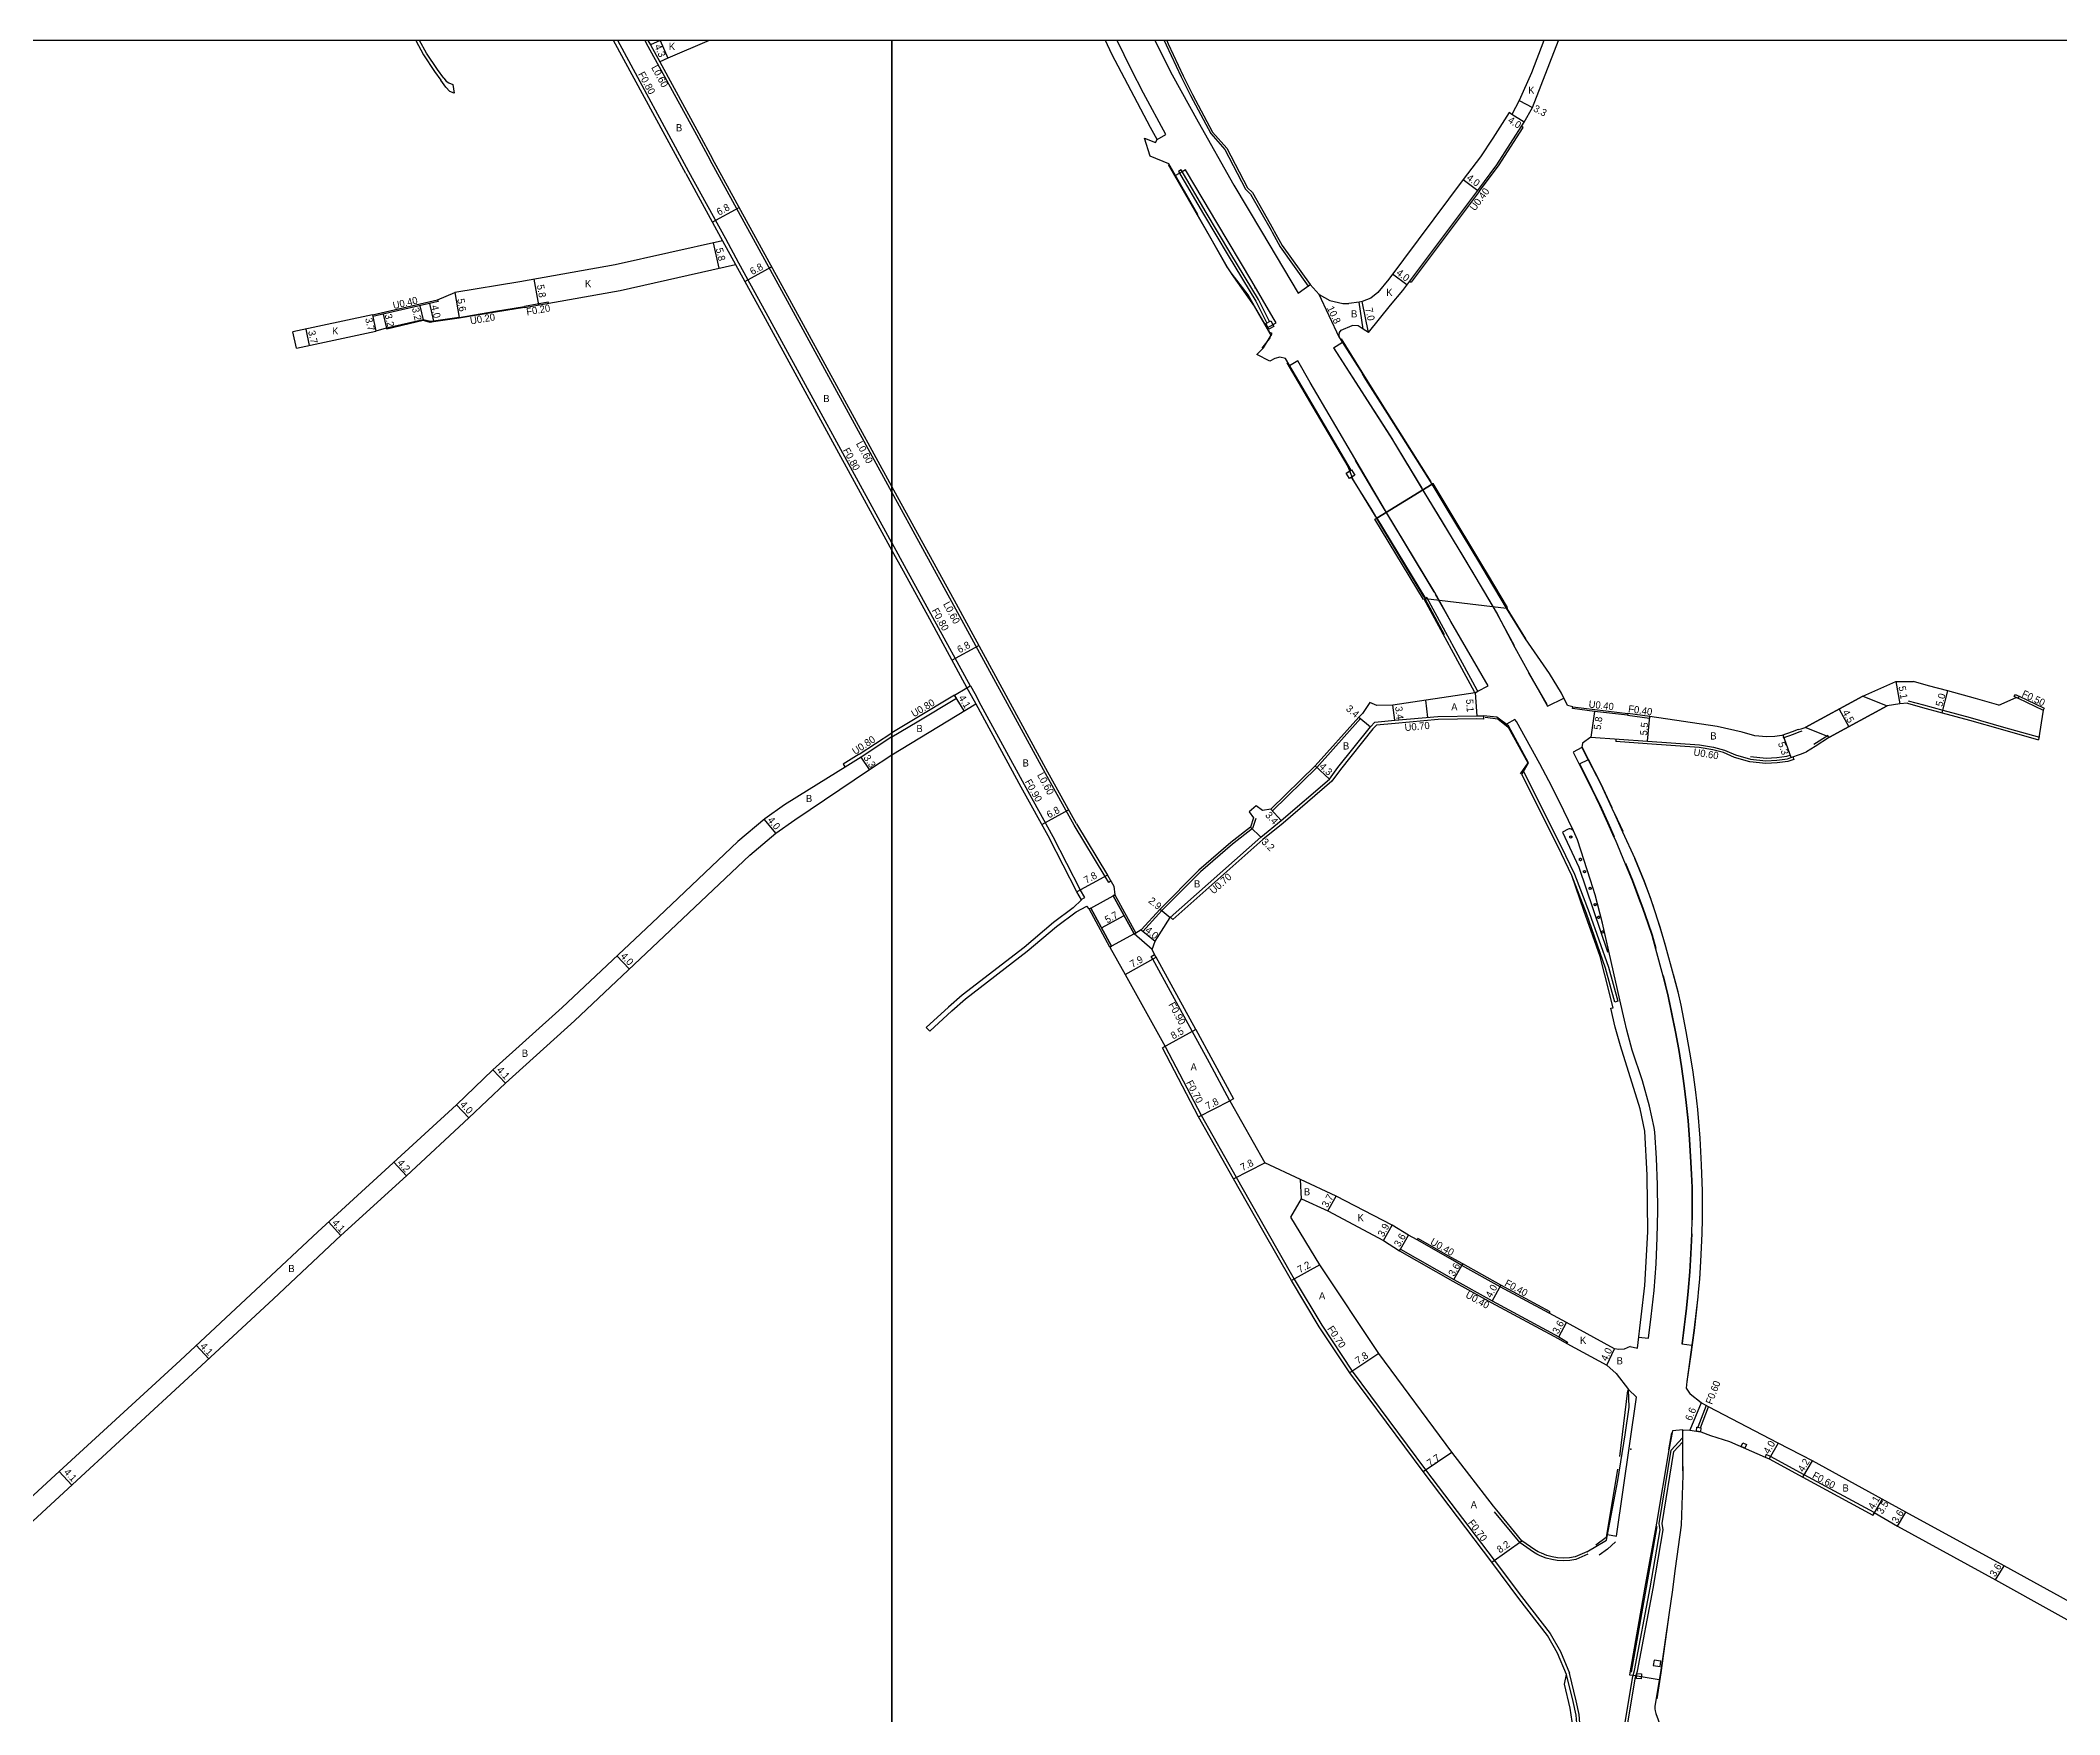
# Model space of a CAD drawing. Header units: metres. Extents: x 0 to 4000, y -96000 to -93000.
# Drawn here: x 1410.8 to 1859.6, y -93372.2 to -93000 of the extents above; entities that cross this region are included whole.
import ezdxf

# ---------------------------------------------------------------- set-up
doc = ezdxf.new("R2010")
doc.units = ezdxf.units.M
doc.header["$LTSCALE"] = 2.5
for name, color, linetype in [('側溝・桝', 7, 'Continuous'), ('図郭', 7, 'Continuous'), ('幅員', 7, 'Continuous'), ('植栽', 7, 'Continuous'), ('歩道・分離帯・安全施設', 7, 'Continuous'), ('舗装', 7, 'Continuous'), ('道路', 7, 'Continuous')]:
    doc.layers.add(name, color=color, linetype=linetype)
doc.styles.get("Standard").update_dxf_attribs({"font": ''})
doc.styles.get('Standard').set_extended_font_data('@MS PGothic')

# ---------------------------------------------------------------- blocks, each defined once
blk = doc.blocks.new('223900')
blk.add_lwpolyline([(-0.22, -0.37), (-0.44, -0.3), (-0.47, -0.27), (-0.48, -0.24), (-0.44, 0.01), (-0.48, 0.23), (-0.47, 0.27), (-0.45, 0.29), (-0.21, 0.38), (-0.04, 0.53), (0, 0.54), (0.03, 0.53), (0.22, 0.37), (0.44, 0.3), (0.47, 0.27), (0.48, 0.24), (0.44, -0.01), (0.48, -0.23), (0.47, -0.27), (0.45, -0.29), (0.21, -0.38), (0.04, -0.53), (0, -0.54), (-0.03, -0.53)], close=True)

msp = doc.modelspace()

# ---------------------------------------------------------------- linework, layer by layer
at = {"layer": '側溝・桝'}
for points in [[(1600, -93111.71), (1572.09, -93060.59), (1566.02, -93049.5), (1563.09, -93044.15), (1554.92, -93029.24), (1539.09, -93000)], [(1545.12, -93000), (1545.82, -93001.29), (1547.89, -93005.08), (1556.59, -93021.02), (1559.65, -93026.64)], [(1660.53, -93000), (1660.96, -93001.02), (1664.32, -93008.14), (1666.38, -93012.28), (1670.88, -93020.68), (1674.06, -93024.29), (1678.61, -93033.1), (1679.75, -93034.18), (1684.3, -93042.21), (1684.53, -93042.65), (1686.32, -93045.9), (1692.55, -93054.61), (1692.98, -93054.3)], [(1546.35, -93001), (1548.42, -93004.79)], [(1730.56, -93033.59), (1734.84, -93027.92), (1740.3, -93019.36), (1739.96, -93019.15)], [(1600, -93100.44), (1576.83, -93058), (1559.65, -93026.64)], [(1683.97, -93062.5), (1681.53, -93057.63), (1675.39, -93047.47), (1669.87, -93038.29), (1664.32, -93028.76), (1663.71, -93029.12), (1669.27, -93038.64), (1674.79, -93047.83), (1680.91, -93057.97), (1683.35, -93062.84)], [(1730.56, -93033.58), (1730.56, -93033.59), (1715.46, -93053.75)], [(1562.38, -93044.54), (1565.28, -93049.83)], [(1715.14, -93053.51), (1715.46, -93053.75)], [(1484.59, -93061), (1499.07, -93057.65)], [(1523.64, -93058.22), (1518.34, -93059.16)], [(1523.68, -93058.41), (1523.64, -93058.22)], [(1503.87, -93061.78), (1498.17, -93062.58), (1497.44, -93062.73), (1495.82, -93062.3), (1487.76, -93064.16), (1487.72, -93063.97)], [(1518.37, -93059.36), (1511.96, -93060.43), (1503.87, -93061.78)], [(1648.21, -93187.16), (1647.46, -93185.84), (1640.51, -93174.43), (1634.14, -93162.96), (1613.83, -93125.62), (1600, -93100.44)], [(1600, -93111.71), (1603.21, -93117.54), (1609.09, -93128.21), (1617.41, -93143.5)], [(1729.63, -93145.03), (1730.25, -93144.7), (1730.11, -93144.44), (1718.94, -93123.87), (1718.61, -93124.05)], [(1616.71, -93143.89), (1617.41, -93143.5), (1617.5, -93143.45), (1618.45, -93145.21), (1619.46, -93147.06)], [(1616.71, -93143.89), (1617.66, -93145.64), (1618.67, -93147.49)], [(1613.96, -93145.55), (1605.2, -93150.78), (1600, -93153.89)], [(1642.91, -93190.53), (1641.93, -93188.87), (1635.87, -93177.01), (1629.49, -93165.52), (1619.46, -93147.06)], [(1751.37, -93148.12), (1756.24, -93148.75), (1763.6, -93149.6)], [(1850.32, -93146.24), (1855.91, -93148.89)], [(1731.49, -93150.86), (1730.03, -93150.81), (1721.43, -93150.97), (1711.85, -93151.83), (1707.73, -93152.21), (1706.95, -93153.07), (1699.7, -93162.06), (1697.81, -93164.66), (1687.01, -93173.97), (1682.46, -93177.63), (1662.44, -93195.41)], [(1731.52, -93150.16), (1731.49, -93150.86)], [(1763.54, -93150), (1768.44, -93150.7)], [(1768.5, -93150.3), (1768.44, -93150.7)], [(1592.78, -93158.65), (1600, -93153.89)], [(1760.94, -93155.28), (1760.9, -93155.88)], [(1800.47, -93159.85), (1800.04, -93160), (1799.19, -93160.3), (1796.79, -93160.59), (1794.29, -93160.73), (1790.71, -93160.4), (1787.31, -93159.38), (1784.86, -93158.33), (1782.51, -93157.69), (1779.47, -93157.21), (1767.9, -93156.37), (1760.9, -93155.88)], [(1592.78, -93158.65), (1589.21, -93160.88)], [(1589.21, -93160.88), (1589.63, -93161.56)], [(1800.27, -93159.28), (1800.47, -93159.85)], [(1740.4, -93162.54), (1748.71, -93179.01), (1751.75, -93185.36), (1754.99, -93193.89), (1759.26, -93206.03), (1761.34, -93213.6), (1760.72, -93213.78), (1758.64, -93206.23), (1754.38, -93194.11), (1751.15, -93185.62)], [(1648.73, -93186.86), (1648.21, -93187.16)], [(1642.13, -93190.99), (1642.91, -93190.53)], [(1661.98, -93194.88), (1662.44, -93195.41)], [(1657.65, -93203.64), (1658.43, -93203.21)], [(1675.14, -93235.73), (1670.59, -93227.3), (1666.8, -93220.27), (1657.99, -93204.26), (1657.65, -93203.64)], [(1660.77, -93223.62), (1668.8, -93238.93), (1676.56, -93252.71)], [(1676.56, -93252.71), (1683.1, -93264.18), (1689.45, -93275.34), (1695.58, -93285.57), (1702.35, -93295.8), (1718.64, -93317.73), (1733.92, -93337.82), (1739.94, -93345.93), (1746.3, -93354.17), (1748.62, -93358.17), (1750.62, -93362.96)], [(1712.88, -93269.05), (1724.73, -93275.82), (1733.23, -93280.55), (1748.09, -93288.55), (1750, -93289.68)], [(1716.95, -93266.31), (1716.75, -93266.65)], [(1726.91, -93271.99), (1724.35, -93270.53), (1716.95, -93266.31)], [(1746.14, -93282.96), (1735.19, -93277.07), (1726.71, -93272.34)], [(1780.99, -93303.44), (1779.12, -93308.3)], [(1779.72, -93308.39), (1781.53, -93303.72)], [(1762.13, -93379.2), (1764.71, -93363.66), (1765.1, -93362.38), (1768.56, -93343.99), (1770.81, -93331.11), (1770.53, -93329.7), (1773.22, -93313.35), (1775.75, -93310.61)], [(1762.74, -93379.3), (1765.33, -93363.85), (1765.73, -93362.54), (1769.2, -93344.1), (1771.47, -93331.1), (1771.2, -93329.69), (1773.84, -93313.65), (1775.76, -93311.57)], [(1794.36, -93314.36), (1794.12, -93314.91)], [(1818.34, -93327.27), (1802.77, -93318.85), (1795.28, -93314.76), (1794.36, -93314.36)], [(1754.39, -93459.95), (1754.01, -93458.04), (1753.44, -93453.98), (1752.95, -93450.43), (1752.42, -93446.14), (1752.02, -93442.55), (1751.17, -93432.96), (1750.53, -93419.97), (1750.4, -93413.62), (1750.44, -93405.5), (1750.66, -93398.21), (1751.26, -93388.17), (1751.96, -93379.97), (1752.23, -93377.38), (1752.29, -93375.45), (1752.26, -93374.07), (1752.1, -93372.26), (1751.48, -93369.25), (1749.98, -93363.23)], [(1757.1, -93470.83), (1756.98, -93470.31), (1755.97, -93464.98), (1755.14, -93460.8), (1754.95, -93459.83), (1755.02, -93459.82), (1754.65, -93457.95), (1754.08, -93453.89), (1753.59, -93450.34), (1753.07, -93446.06), (1752.67, -93442.48), (1751.82, -93432.92), (1751.18, -93419.95), (1751.05, -93413.61), (1751.09, -93405.51), (1751.31, -93398.24), (1751.91, -93388.21), (1752.61, -93380.03), (1752.88, -93377.43), (1752.94, -93375.45), (1752.91, -93374.04), (1752.75, -93372.17), (1752.11, -93369.11), (1750.62, -93362.96)]]:
    msp.add_lwpolyline(points, dxfattribs=at)
for points in [[(1683.82, -93064.21), (1683.13, -93062.96), (1684.25, -93062.34), (1684.94, -93063.59)], [(1701.73, -93097.36), (1701.02, -93096.2), (1702.18, -93095.49), (1702.9, -93096.65)], [(1850.54, -93145.79), (1850.32, -93146.24), (1849.92, -93146.05), (1849.49, -93145.85), (1849.73, -93145.4), (1850.18, -93145.62)], [(1778.83, -93309.17), (1778.96, -93308.28), (1779.12, -93308.3), (1779.72, -93308.39), (1779.85, -93308.41), (1779.72, -93309.3)], [(1788.79, -93312.59), (1789.14, -93311.76), (1789.97, -93312.12), (1789.61, -93312.94)], [(1766.61, -93363.08), (1766.59, -93364.18), (1765.55, -93364.16), (1765.57, -93363.06)], [(1769.42, -93360.09), (1769.25, -93361.26), (1770.76, -93361.48), (1770.93, -93360.31)]]:
    msp.add_lwpolyline(points, close=True, dxfattribs=at)
at = {"layer": '図郭'}
for points in [[(800, -93600), (1600, -93600), (1600, -93000), (800, -93000)], [(1600, -93600), (2400, -93600), (2400, -93000), (1600, -93000)]]:
    msp.add_lwpolyline(points, close=True, dxfattribs=at)
at = {"layer": '幅員'}
for points in [[(1548.52, -93000), (1550.21, -93003.95)], [(1739.44, -93013.4), (1742.38, -93014.91)], [(1740.56, -93018.21), (1737.8, -93016.45), (1737.19, -93016.06)], [(1727.03, -93030.95), (1730.24, -93033.35)], [(1560.11, -93040.38), (1566.07, -93037.12)], [(1560.29, -93045.01), (1561.56, -93050.66)], [(1521.57, -93058.79), (1520.56, -93053.08)], [(1567.34, -93053.58), (1573.3, -93050.31)], [(1714.51, -93054.35), (1711.31, -93051.95)], [(1497.23, -93058.49), (1498.13, -93062.38)], [(1502.91, -93056.06), (1503.84, -93061.58)], [(1705.92, -93064.95), (1704.55, -93058.08)], [(1484.59, -93061), (1485.37, -93064.61)], [(1487, -93060.85), (1487.72, -93063.97)], [(1495.1, -93058.98), (1495.82, -93062.1)], [(1469.76, -93064.2), (1470.54, -93067.81)], [(1613.37, -93137.74), (1619.34, -93134.49)], [(1823.18, -93142.49), (1824.07, -93147.51)], [(1616.08, -93149.06), (1613.96, -93145.55)], [(1711.78, -93151.13), (1711.4, -93147.75)], [(1729.63, -93145.03), (1730.03, -93150.11)], [(1833.42, -93149.45), (1834.73, -93144.62)], [(1703.83, -93150.41), (1706.42, -93152.61)], [(1756.19, -93149.15), (1755.4, -93154.89)], [(1767.94, -93155.77), (1768.5, -93150.3)], [(1810.53, -93148.64), (1812.69, -93152.58)], [(1799.92, -93159.4), (1798.14, -93154.41)], [(1595.04, -93162.07), (1593.22, -93159.31)], [(1694.11, -93161.29), (1697.29, -93164.19)], [(1574.24, -93176.24), (1571.68, -93173.18)], [(1633.35, -93174.31), (1639.29, -93171.01)], [(1679.72, -93174.86), (1682.01, -93177.1)], [(1684.26, -93170.93), (1686.56, -93173.43)], [(1647.98, -93185.54), (1641.14, -93189.3)], [(1659.67, -93193.1), (1661.91, -93194.94)], [(1646.64, -93197.29), (1651.64, -93194.56)], [(1655.41, -93197.75), (1658.53, -93200.26)], [(1541.66, -93206.42), (1538.91, -93203.51)], [(1651.85, -93207.64), (1658.77, -93203.82)], [(1667.59, -93219.84), (1660.14, -93223.94)], [(1514.17, -93231.83), (1511.36, -93228.85)], [(1506.02, -93239.5), (1503.28, -93236.58)], [(1668.18, -93239.26), (1675.14, -93235.73)], [(1489.35, -93249.34), (1492.18, -93252.43)], [(1675.95, -93253.05), (1682.9, -93249.51)], [(1696.92, -93260.17), (1698.76, -93256.95)], [(1474.82, -93262.63), (1477.59, -93265.66)], [(1709.31, -93266.77), (1711.18, -93263.35)], [(1713.08, -93268.71), (1714.86, -93265.58)], [(1695.13, -93272.18), (1688.85, -93275.7)], [(1724.93, -93275.47), (1726.71, -93272.34)], [(1735.38, -93276.72), (1733.42, -93280.2)], [(1748.28, -93288.2), (1749.97, -93285.02)], [(1445.42, -93290.07), (1448.21, -93293.08)], [(1708.28, -93291.89), (1701.78, -93296.2)], [(1758.9, -93294.45), (1760.64, -93290.85)], [(1779.89, -93302.87), (1777.35, -93308.96)], [(1718.08, -93318.15), (1724.45, -93313.82)], [(1797.02, -93311.85), (1795.01, -93315.3)], [(1414.98, -93318.13), (1417.76, -93321.15)], [(1802.48, -93319.38), (1804.62, -93315.76)], [(1820.12, -93324.26), (1818.06, -93327.8)], [(1820.12, -93324.26), (1818.36, -93327.28)], [(1823.54, -93330.25), (1825.41, -93327.17)], [(1733.36, -93338.24), (1740.05, -93333.51)], [(1845.32, -93342.18), (1847.2, -93339.12)]]:
    msp.add_lwpolyline(points, dxfattribs=at)
at = {"layer": '幅員', "flags": 128}
msp.add_lwpolyline([(1699.54, -93066.11), (1694.91, -93056.35)], dxfattribs=at)
at = {"layer": '植栽'}
msp.add_lwpolyline([(1751.51, -93175.72), (1751.39, -93175.58), (1751.23, -93175.46), (1751, -93175.35), (1750.79, -93175.29), (1750.55, -93175.28), (1750.3, -93175.32), (1749.04, -93175.97), (1752.7, -93183.81), (1759.08, -93202.6), (1759.37, -93202.5), (1757.93, -93196.25), (1756.32, -93189.93), (1755.33, -93186.64), (1752.42, -93177.68)], close=True, dxfattribs=at)
at = {"layer": '歩道・分離帯・安全施設'}
for points in [[(1660.92, -93020.93), (1655.95, -93011.72), (1653.19, -93006.37), (1650.07, -93000)], [(1658.97, -93022), (1660.92, -93020.93), (1655.95, -93011.72), (1653.19, -93006.37), (1650.07, -93000)], [(1658.97, -93022), (1660.92, -93020.93), (1655.95, -93011.72), (1653.19, -93006.37), (1650.07, -93000)], [(1658.44, -93000), (1662.34, -93007.67), (1668.07, -93018.13), (1676.05, -93032.16), (1682.14, -93042.51), (1690.35, -93056.16), (1692.98, -93054.3)], [(1658.44, -93000), (1662.34, -93007.67), (1668.07, -93018.13), (1676.05, -93032.16), (1682.14, -93042.51), (1690.35, -93056.16), (1692.98, -93054.3)], [(1658.44, -93000), (1662.34, -93007.67)], [(1668.07, -93018.13), (1676.05, -93032.16), (1682.14, -93042.51), (1690.35, -93056.16)], [(1661.44, -93027.61), (1670.93, -93044.07), (1674.57, -93050.51)], [(1683.44, -93063.89), (1685.4, -93062.75), (1684.79, -93061.7), (1680.05, -93053.5), (1672.28, -93040.52), (1669.2, -93035.38), (1665.32, -93028.76), (1664.57, -93029.19), (1663.07, -93030.04)], [(1684.7, -93063.16), (1685.4, -93062.75), (1684.79, -93061.7), (1680.05, -93053.5), (1672.28, -93040.52), (1669.2, -93035.38), (1665.32, -93028.76), (1664.57, -93029.19)], [(1685.4, -93062.75), (1684.79, -93061.7), (1680.05, -93053.5), (1672.28, -93040.52), (1669.2, -93035.38), (1665.32, -93028.76)], [(1675.42, -93051.83), (1680.52, -93059.05), (1684.36, -93065.65)], [(1682.35, -93068.39), (1684.19, -93066.05)], [(1719.9, -93098.15), (1713.47, -93087.92), (1710.23, -93082.89), (1705.5, -93075.33), (1699.96, -93066.36)], [(1687.77, -93071.69), (1693.55, -93081.55), (1701.38, -93094.75), (1702.54, -93097.76), (1707.47, -93105.78)], [(1729.63, -93145.03), (1730.25, -93144.7), (1732.57, -93143.51), (1724.29, -93129.16), (1720.68, -93122.76), (1709.7, -93104.56), (1702.91, -93092.98), (1693.02, -93076.05), (1690.26, -93071.23), (1688.43, -93072.31)], [(1730.25, -93144.7), (1732.57, -93143.51), (1724.29, -93129.16), (1720.68, -93122.76), (1709.7, -93104.56), (1702.91, -93092.98), (1693.02, -93076.05), (1690.26, -93071.23), (1688.43, -93072.31)], [(1703.25, -93093.56), (1702.91, -93092.98), (1693.02, -93076.05), (1690.26, -93071.23)], [(1698.19, -93068.38), (1711.26, -93088.75)], [(1698.19, -93068.38), (1711.27, -93088.77), (1718.14, -93100.1), (1726.82, -93114.51), (1731.45, -93122.21), (1734.54, -93127.49), (1738.51, -93134.96), (1741.61, -93140.62), (1745.73, -93148.03), (1749.37, -93146.2)], [(1698.19, -93068.38), (1711.27, -93088.77), (1718.14, -93100.1), (1726.82, -93114.51), (1731.45, -93122.21), (1734.54, -93127.49), (1738.51, -93134.96), (1741.61, -93140.62), (1745.73, -93148.03), (1749.37, -93146.2)], [(1717.86, -93099.51), (1716.62, -93097.44), (1711.11, -93088.43)], [(1703.03, -93093.39), (1706.85, -93099.94), (1709.58, -93104.53)], [(1730.85, -93116.29), (1723.31, -93103.74), (1720.19, -93098.59)], [(1728.77, -93117.61), (1722.18, -93106.67), (1717.98, -93099.73)], [(1707.74, -93106.31), (1718.28, -93123.74)], [(1709.72, -93104.75), (1720.49, -93122.59)], [(1736.68, -93126.19), (1732.48, -93119.08), (1731.05, -93116.62)], [(1734.45, -93127.27), (1728.92, -93117.83)], [(1718.53, -93124.19), (1722.8, -93132.1)], [(1720.78, -93123.08), (1724.18, -93129.08)], [(1732.57, -93143.51), (1724.29, -93129.16), (1724.26, -93129.11)], [(1738.41, -93134.62), (1734.56, -93127.5)], [(1740.9, -93133.01), (1736.77, -93126.3)], [(1745.68, -93147.64), (1741.62, -93140.62)], [(1825.88, -93146.78), (1829.28, -93147.72), (1833.58, -93148.87), (1839.67, -93150.53), (1847.05, -93152.63), (1855.06, -93154.91)], [(1704.21, -93150.74), (1694.47, -93161.64), (1684.61, -93171.28)], [(1731.89, -93150.44), (1734.7, -93150.83), (1736.97, -93152.68), (1741.35, -93160.57), (1739.7, -93163.03)], [(1766, -93288.24), (1768.18, -93288.5), (1768.78, -93283.66), (1769.42, -93277.86), (1769.86, -93271.97), (1770.15, -93266.1), (1770.27, -93260.25), (1770.18, -93254.41), (1769.94, -93248.49), (1769.57, -93242.69), (1769.45, -93241.62), (1768.39, -93236.91), (1766.83, -93231.28), (1764.54, -93224.44), (1763.36, -93219.99), (1762.88, -93217.83), (1761.85, -93213.3), (1757.93, -93196.25), (1756.32, -93189.93), (1755.33, -93186.64), (1752.42, -93177.68), (1751.51, -93175.72), (1748.27, -93168.96), (1746.06, -93164.62), (1744.07, -93160.85), (1738.88, -93151.38), (1738.5, -93150.98), (1736.6, -93152.01)], [(1766, -93288.24), (1768.18, -93288.5), (1768.78, -93283.66), (1769.42, -93277.86), (1769.86, -93271.97), (1770.15, -93266.1), (1770.27, -93260.25), (1770.18, -93254.41), (1769.94, -93248.49), (1769.57, -93242.69), (1769.45, -93241.62), (1768.39, -93236.91), (1766.83, -93231.28), (1764.54, -93224.44), (1763.36, -93219.99), (1762.88, -93217.83), (1761.85, -93213.3), (1757.93, -93196.25), (1756.32, -93189.93), (1755.33, -93186.64), (1752.42, -93177.68), (1751.51, -93175.72), (1748.27, -93168.96), (1746.06, -93164.62), (1744.07, -93160.85), (1738.88, -93151.38), (1738.5, -93150.98), (1736.6, -93152.01)], [(1744.07, -93160.85), (1738.88, -93151.38), (1738.5, -93150.98)], [(1753.4, -93157.22), (1751.41, -93158.23), (1752.78, -93160.92)], [(1760.13, -93170.6), (1757.59, -93165.18), (1754.86, -93159.85), (1753.49, -93157.17)], [(1802.28, -93153.58), (1801.61, -93153.78), (1800.34, -93154.26), (1798.04, -93155.09)], [(1804.91, -93156.43), (1808.1, -93154.41)], [(1754.77, -93159.91), (1752.78, -93160.92), (1755.57, -93166.44), (1757.28, -93170.03), (1759.06, -93173.91), (1760.47, -93177.12), (1760.76, -93177.64), (1763, -93183.03), (1764.53, -93186.78), (1766, -93190.61), (1766.88, -93192.93), (1768.04, -93196.33), (1768.91, -93198.93), (1769.77, -93201.92), (1771.37, -93207.92), (1772.46, -93212.48), (1773.33, -93216.43), (1774.11, -93220.42), (1774.83, -93224.32), (1775.45, -93228.12), (1776.05, -93232.43), (1776.49, -93236.12), (1776.9, -93240.15), (1777.25, -93244.34), (1777.48, -93248.11), (1777.67, -93252.06), (1777.8, -93255.02), (1777.84, -93258.01), (1777.82, -93262.15), (1777.73, -93265.28), (1777.54, -93269.74), (1777.29, -93273.74), (1776.94, -93278.03), (1776.56, -93281.82), (1775.6, -93289.76), (1777.85, -93290.07)], [(1752.78, -93160.92), (1755.57, -93166.44), (1757.28, -93170.03), (1759.06, -93173.91), (1760.47, -93177.12), (1760.76, -93177.64), (1763, -93183.03), (1764.53, -93186.78), (1766, -93190.61), (1766.88, -93192.93), (1768.04, -93196.33), (1768.91, -93198.93), (1769.77, -93201.92), (1771.37, -93207.92), (1772.46, -93212.48), (1773.33, -93216.43), (1774.11, -93220.42), (1774.83, -93224.32), (1775.45, -93228.12), (1776.05, -93232.43), (1776.49, -93236.12), (1776.9, -93240.15), (1777.25, -93244.34), (1777.48, -93248.11), (1777.67, -93252.06), (1777.8, -93255.02), (1777.84, -93258.01), (1777.82, -93262.15), (1777.73, -93265.28), (1777.54, -93269.74), (1777.29, -93273.74), (1776.94, -93278.03), (1776.56, -93281.82), (1775.6, -93289.76), (1777.85, -93290.07)], [(1760.61, -93177.06), (1759.2, -93173.85), (1757.42, -93169.96), (1755.7, -93166.37), (1752.98, -93160.97)], [(1790.88, -93159.21), (1794.31, -93159.53), (1796.68, -93159.39), (1798.92, -93159.13), (1799.64, -93158.87)], [(1680.89, -93172.96), (1680.15, -93175.16), (1675.7, -93178.69), (1668.61, -93184.82), (1660.03, -93193.45), (1655.78, -93198.09)], [(1762.54, -93175.85), (1760.71, -93171.9)], [(1768.18, -93288.5), (1768.78, -93283.66), (1769.42, -93277.86), (1769.86, -93271.97), (1770.15, -93266.1), (1770.27, -93260.25), (1770.18, -93254.41), (1769.94, -93248.49), (1769.57, -93242.69), (1769.45, -93241.62), (1768.39, -93236.91), (1766.83, -93231.28), (1764.54, -93224.44), (1763.36, -93219.99), (1762.88, -93217.83), (1761.85, -93213.3), (1757.93, -93196.25), (1756.32, -93189.93), (1755.33, -93186.64), (1752.42, -93177.68), (1751.51, -93175.72)], [(1769.92, -93201.88), (1769.06, -93198.88), (1768.18, -93196.28), (1767.02, -93192.88), (1766.14, -93190.55), (1764.67, -93186.73), (1763.14, -93182.98)], [(1768.76, -93190.99), (1767.25, -93186.91), (1765.17, -93181.83)], [(1772.05, -93201.41), (1770.73, -93197), (1769.12, -93192.06)], [(1777.97, -93262.15), (1777.99, -93258.01), (1777.95, -93255.02), (1777.82, -93252.05), (1777.63, -93248.1), (1777.4, -93244.33), (1777.05, -93240.13), (1776.64, -93236.11), (1776.2, -93232.41), (1775.6, -93228.1), (1774.97, -93224.3), (1774.25, -93220.39), (1773.47, -93216.4), (1772.61, -93212.45), (1771.52, -93207.88)], [(1780.21, -93262.01), (1780.19, -93255.83), (1779.94, -93249.99), (1779.66, -93244.02), (1779.16, -93237.64), (1778.72, -93233.78), (1778.12, -93229.36), (1777.62, -93226.18), (1776.54, -93220.28), (1775.45, -93214.43), (1774.79, -93211.48), (1773.76, -93207.62)], [(1775.76, -93289.7), (1776.71, -93281.84), (1777.09, -93278.04), (1777.44, -93273.75), (1777.69, -93269.75), (1777.88, -93265.28)], [(1779.3, -93278.28), (1779.58, -93275.34), (1779.85, -93271.47), (1780.11, -93265.25)], [(1776.78, -93298.16), (1777.6, -93292.14), (1778.35, -93286.76), (1779.2, -93279.31)], [(1759.07, -93332.11), (1761.05, -93332.49), (1765.55, -93301.57), (1763.77, -93299.92)], [(1759.07, -93332.11), (1761.05, -93332.49), (1765.55, -93301.57), (1763.77, -93299.92)], [(1763.5, -93300.15), (1761.75, -93314.81)], [(1761.05, -93332.49), (1765.55, -93301.57)], [(1775.79, -93308.88), (1773.49, -93309.06), (1772.72, -93313.34), (1769.93, -93329.59), (1767.39, -93343.84), (1763.93, -93363.29), (1764.78, -93363.42), (1770.57, -93364.38)], [(1775.79, -93308.88), (1773.49, -93309.06), (1772.72, -93313.34), (1769.93, -93329.59), (1767.39, -93343.84), (1763.93, -93363.29), (1764.78, -93363.42)], [(1772.72, -93313.34), (1773.4, -93309.53)], [(1775.83, -93317.96), (1775.82, -93314.97), (1775.8, -93309.03)], [(1761.29, -93317.64), (1758.79, -93332.76)], [(1754.73, -93336.49), (1752.07, -93337.71), (1750.67, -93337.91), (1749.36, -93337.98), (1747.92, -93337.88), (1746.69, -93337.69), (1745.41, -93337.38), (1744.14, -93336.86), (1743.35, -93336.52), (1742.62, -93336.02), (1739.64, -93333.96), (1733.99, -93327.08)], [(1764.4, -93362.74), (1767.75, -93343.88), (1770.13, -93330.37)], [(1758.79, -93332.76), (1756.5, -93334.47)], [(1760.85, -93333.74), (1759.06, -93335.38), (1757.2, -93336.74)], [(1770.14, -93368.68), (1770.99, -93362.84), (1772.89, -93349.5), (1773.52, -93344.93)]]:
    msp.add_lwpolyline(points, dxfattribs=at)
at = {"layer": '歩道・分離帯・安全施設', "flags": 128}
msp.add_lwpolyline([(1698.19, -93068.38), (1700.17, -93067.11)], dxfattribs=at)
msp.add_lwpolyline([(1698.19, -93068.38), (1700.17, -93067.11)], dxfattribs=at)
at = {"layer": '歩道・分離帯・安全施設'}
for p in [(1680.76, -93055.01, 189.78), (1764.28, -93313.17, 188.31)]:
    msp.add_point(p, dxfattribs=at)
at = {"layer": '舗装'}
for points in [[(1546.35, -93001), (1548.42, -93004.79)], [(1562.38, -93044.54), (1565.28, -93049.83)], [(1704.79, -93064.23), (1703.86, -93058.18)], [(1707.8, -93106.19), (1720.07, -93098.66)], [(1718.61, -93124.05), (1736.64, -93126.21)], [(1719.11, -93150.48), (1718.7, -93146.66)], [(1657.86, -93202.09), (1653.86, -93198.63)], [(1691.07, -93257.53), (1690.83, -93253.23)], [(1696.92, -93260.17), (1698.76, -93256.95)], [(1758.9, -93294.45), (1760.64, -93290.85)]]:
    msp.add_lwpolyline(points, dxfattribs=at)
at = {"layer": '道路'}
for points in [[(1494.19, -93000), (1495.91, -93003.25), (1498.41, -93006.9), (1499.78, -93008.85)], [(1500.44, -93008.39), (1499.07, -93006.44), (1496.6, -93002.84), (1495.07, -93000)], [(1554.21, -93029.62), (1538.18, -93000)], [(1545.8, -93000), (1546.35, -93001)], [(1548.52, -93000), (1546.35, -93001)], [(1559.43, -93000), (1550.21, -93003.95), (1548.42, -93004.79)], [(1656.19, -93021.73), (1658.6, -93022.71), (1659.01, -93022.07), (1657.51, -93019.34), (1652.44, -93009.8), (1648.89, -93003.03), (1647.54, -93000)], [(1661.1, -93000), (1661.45, -93000.8), (1664.8, -93007.91), (1666.85, -93012.04), (1671.32, -93020.38), (1674.5, -93023.99), (1679.04, -93032.78), (1680.17, -93033.85), (1684.76, -93041.96), (1684.99, -93042.39)], [(1744.95, -93000), (1742.17, -93007.2), (1739.44, -93013.4), (1737.8, -93016.45), (1737.19, -93016.06)], [(1740.56, -93018.21), (1742.38, -93014.91), (1748.16, -93000)], [(1548.42, -93004.79), (1557.11, -93020.73), (1560.18, -93026.35)], [(1502.77, -93011.76), (1501.78, -93011.37), (1500.9, -93010.42), (1499.78, -93008.85)], [(1500.44, -93008.39), (1500.98, -93009.03), (1501.59, -93009.43), (1502.45, -93009.79)], [(1502.45, -93009.79), (1502.77, -93011.76)], [(1730.24, -93033.35), (1734.51, -93027.69), (1740.56, -93018.21)], [(1737.19, -93016.06), (1733.58, -93021.72)], [(1657.41, -93025.76), (1656.19, -93021.73)], [(1600, -93099.19), (1577.36, -93057.71), (1560.18, -93026.35)], [(1668.01, -93038.71), (1661.59, -93027.46), (1657.41, -93025.76)], [(1554.21, -93029.62), (1562.38, -93044.54)], [(1727.03, -93030.95), (1710.45, -93053.09), (1708.03, -93056.03), (1706.51, -93057.29)], [(1705.92, -93064.95), (1710.87, -93058.87), (1713.59, -93055.57), (1730.24, -93033.35)], [(1681.13, -93069.84), (1682.59, -93068.33), (1684.53, -93065.18), (1684.03, -93064.9), (1680.64, -93059.07), (1679.19, -93056.58), (1675.41, -93051.69), (1674.56, -93050.34), (1667.92, -93038.76), (1668.01, -93038.71)], [(1562.38, -93044.54), (1538.52, -93049.89), (1517.36, -93053.64)], [(1684.99, -93042.39), (1686.76, -93045.62), (1692.98, -93054.3), (1695.02, -93056.47), (1697.33, -93057.8), (1700.26, -93058.49), (1701.61, -93058.5)], [(1517.36, -93053.64), (1502.91, -93056.06)], [(1518.37, -93059.36), (1539.66, -93055.58), (1565.28, -93049.83)], [(1565.28, -93049.83), (1571.39, -93060.98), (1600, -93113.38)], [(1499.16, -93058.04), (1484.68, -93061.39)], [(1499.07, -93057.65), (1502.91, -93056.06)], [(1499.07, -93057.65), (1499.16, -93058.04)], [(1706.51, -93057.29), (1704.55, -93058.08), (1703.86, -93058.18), (1701.61, -93058.5)], [(1484.59, -93061), (1466.91, -93064.81)], [(1484.59, -93061), (1484.68, -93061.39)], [(1503.84, -93061.58), (1498.13, -93062.38), (1497.45, -93062.52), (1495.82, -93062.1), (1487.72, -93063.97), (1487.64, -93063.99), (1485.37, -93064.61)], [(1503.84, -93061.58), (1511.93, -93060.23), (1518.34, -93059.16), (1518.37, -93059.36)], [(1467.7, -93068.43), (1466.91, -93064.81)], [(1467.7, -93068.43), (1485.37, -93064.61)], [(1699.54, -93066.11), (1699.46, -93065.45), (1699.54, -93064.9), (1699.85, -93064.44), (1702.32, -93063.39)], [(1699.54, -93066.11), (1704.6, -93074.13)], [(1705.92, -93064.95), (1704.79, -93064.23), (1703.63, -93063.49), (1702.32, -93063.39)], [(1684.05, -93071.3), (1681.13, -93069.84)], [(1702.14, -93095.51), (1687.49, -93070.71), (1686.27, -93070.43), (1685.17, -93070.73), (1684.05, -93071.3)], [(1720.07, -93098.66), (1713.36, -93088), (1710.19, -93082.91), (1705.4, -93075.39), (1704.6, -93074.13)], [(1729.63, -93145.03), (1729.5, -93144.78), (1718.33, -93124.22), (1718.61, -93124.05), (1707.8, -93106.19), (1706.52, -93104.07), (1702.21, -93097.07), (1701.73, -93097.36), (1701.02, -93096.2), (1702.14, -93095.51)], [(1720.07, -93098.66), (1723.19, -93103.81), (1730.71, -93116.24), (1732.44, -93119.1), (1736.64, -93126.21)], [(1641.03, -93174.13), (1634.66, -93162.68), (1614.36, -93125.33), (1600, -93099.19)], [(1600, -93113.38), (1602.51, -93117.93), (1608.39, -93128.59), (1616.71, -93143.89)], [(1751.32, -93148.52), (1751.37, -93148.12), (1750.18, -93147.82), (1748.82, -93145.11), (1746.22, -93140.71), (1740.83, -93133.06), (1736.64, -93126.21)], [(1600, -93154.85), (1605.61, -93151.47), (1614.37, -93146.24), (1613.96, -93145.55), (1616.71, -93143.89)], [(1801.42, -93153.21), (1802.11, -93153), (1803.03, -93152.73), (1815.81, -93145.75), (1823.18, -93142.49), (1827.06, -93142.54)], [(1846.08, -93147.77), (1840.85, -93146.29), (1834.73, -93144.62), (1830.44, -93143.47), (1827.06, -93142.54)], [(1600, -93158.8), (1618.67, -93147.49)], [(1618.67, -93147.49), (1628.7, -93165.95), (1635.08, -93177.43)], [(1729.63, -93145.03), (1711.4, -93147.75), (1707.82, -93147.85), (1706.25, -93147.21), (1704.64, -93149.64), (1703.83, -93150.41), (1694.11, -93161.29), (1684.26, -93170.93), (1682.42, -93171.2), (1681.02, -93170.13), (1679.41, -93171.48), (1680.42, -93172.79), (1679.72, -93174.86), (1675.38, -93178.3), (1668.27, -93184.45), (1659.67, -93193.1), (1655.41, -93197.75), (1654.21, -93198.44)], [(1815.81, -93145.75), (1803.03, -93152.73)], [(1825.72, -93147.35), (1824.07, -93147.51), (1821.2, -93147.94), (1808.42, -93154.92), (1805.23, -93156.94), (1803.33, -93158.15)], [(1808.42, -93154.92), (1821.2, -93147.94)], [(1825.72, -93147.35), (1829.12, -93148.29), (1833.42, -93149.45), (1839.51, -93151.1), (1846.88, -93153.2), (1854.89, -93155.48)], [(1846.08, -93147.77), (1849.92, -93146.05), (1850.32, -93146.24), (1850.54, -93145.79)], [(1850.54, -93145.79), (1856.14, -93148.45), (1855.91, -93148.89), (1854.89, -93155.48)], [(1658.43, -93203.21), (1657.86, -93202.09), (1658.53, -93200.26), (1661.91, -93194.94), (1682.01, -93177.1), (1686.56, -93173.43), (1697.29, -93164.19), (1699.14, -93161.63), (1706.42, -93152.61), (1707.4, -93151.54), (1711.78, -93151.13), (1721.39, -93150.27), (1730.03, -93150.11), (1731.52, -93150.16)], [(1740.02, -93163.21), (1741.52, -93160.59), (1737.09, -93152.36), (1734.46, -93150.47), (1731.52, -93150.16)], [(1763.6, -93149.6), (1763.54, -93150), (1756.19, -93149.15), (1751.32, -93148.52)], [(1768.5, -93150.3), (1763.6, -93149.6)], [(1789.02, -93153.74), (1783.46, -93152.53), (1768.5, -93150.3)], [(1600, -93154.85), (1593.22, -93159.31)], [(1755.4, -93154.89), (1753.55, -93156.2), (1753.4, -93157.22), (1754.76, -93159.9), (1757.5, -93165.22), (1760.03, -93170.65), (1760.66, -93171.92), (1762.43, -93175.9), (1765.14, -93181.84), (1767.21, -93186.92), (1768.72, -93191.01), (1769.07, -93192.08), (1770.68, -93197.02), (1772, -93201.42), (1773.68, -93207.64), (1774.71, -93211.5), (1775.37, -93214.45), (1776.46, -93220.29), (1777.54, -93226.2), (1778.04, -93229.37), (1778.64, -93233.79), (1779.08, -93237.65), (1779.58, -93244.02), (1779.86, -93249.99), (1780.11, -93255.83), (1780.13, -93262.01), (1780.03, -93265.25), (1779.78, -93271.47), (1779.5, -93275.33), (1779.23, -93278.27), (1779.16, -93279.3), (1778.31, -93286.76), (1777.56, -93292.14), (1776.74, -93298.15), (1776.59, -93299.6), (1777.43, -93300.95)], [(1755.4, -93154.89), (1767.94, -93155.77), (1779.54, -93156.62), (1782.63, -93157.1), (1785.06, -93157.77), (1787.51, -93158.82)], [(1801.42, -93153.21), (1800.13, -93153.7), (1797.84, -93154.52), (1796.27, -93154.71), (1794.4, -93154.82), (1791.84, -93154.58), (1789.02, -93153.74)], [(1593.22, -93159.31), (1589.63, -93161.56), (1581.65, -93166.54), (1576.19, -93169.95), (1571.81, -93173.06), (1565.79, -93178.1), (1546.64, -93196.2), (1526.74, -93215.01)], [(1595.04, -93162.07), (1600, -93158.8)], [(1787.51, -93158.82), (1790.83, -93159.8), (1794.3, -93160.13), (1796.73, -93159.99), (1799.06, -93159.71), (1799.84, -93159.43), (1801.98, -93158.67), (1803.33, -93158.15)], [(1529.49, -93217.91), (1549.39, -93199.11), (1568.45, -93181.09), (1574.26, -93176.23), (1578.43, -93173.26), (1595.04, -93162.07)], [(1751.15, -93185.62), (1748.12, -93179.3), (1740.02, -93163.21)], [(1641.03, -93174.13), (1647.98, -93185.54), (1649.37, -93187.99), (1649.58, -93189.95), (1649.23, -93190.14), (1653.86, -93198.63), (1654.21, -93198.44)], [(1642.16, -93191.03), (1641.14, -93189.3), (1635.08, -93177.43)], [(1759.82, -93215.16), (1760.35, -93215.02), (1758.45, -93207.69), (1757.45, -93203.66), (1753.85, -93193.4), (1751.15, -93185.62)], [(1640.29, -93192.83), (1635.93, -93196.11), (1629.41, -93201.61), (1615.67, -93212.22), (1612.61, -93214.89), (1607.68, -93219.44)], [(1640.29, -93192.83), (1642.16, -93191.03)], [(1640.95, -93193.71), (1643.37, -93192.46)], [(1648.5, -93201.55), (1648.85, -93201.36), (1644.23, -93192.87), (1643.88, -93193.06), (1643.37, -93192.46)], [(1643.88, -93193.06), (1644.23, -93192.87)], [(1648.5, -93201.55), (1643.88, -93193.06)], [(1644.23, -93192.87), (1648.85, -93201.36)], [(1649.23, -93190.14), (1649.58, -93189.95)], [(1653.86, -93198.63), (1649.23, -93190.14)], [(1649.58, -93189.95), (1654.21, -93198.44)], [(1608.43, -93220.25), (1613.35, -93215.7), (1616.37, -93213.07), (1630.1, -93202.46), (1636.61, -93196.97), (1640.95, -93193.71)], [(1648.85, -93201.36), (1648.5, -93201.55)], [(1648.5, -93201.55), (1651.85, -93207.64), (1660.77, -93223.62), (1660.14, -93223.94)], [(1654.21, -93198.44), (1653.86, -93198.63)], [(1667.59, -93219.84), (1658.77, -93203.82), (1658.43, -93203.21)], [(1526.74, -93215.01), (1511.36, -93228.85)], [(1764.12, -93290.34), (1765.71, -93290.71), (1767.37, -93276.77), (1768.07, -93264.86), (1767.9, -93252.24), (1767.37, -93242.45), (1766.3, -93237.48), (1761.93, -93223.5), (1760.78, -93219.36), (1759.82, -93215.16)], [(1514.17, -93231.83), (1529.49, -93217.91)], [(1608.43, -93220.25), (1607.68, -93219.44)], [(1667.59, -93219.84), (1671.38, -93226.87), (1675.93, -93235.31), (1675.14, -93235.73)], [(1675.95, -93253.05), (1668.18, -93239.26), (1660.14, -93223.94)], [(1511.36, -93228.85), (1503.28, -93236.58)], [(1506.02, -93239.5), (1514.17, -93231.83)], [(1503.28, -93236.58), (1472.42, -93264.83), (1459.79, -93276.73)], [(1675.14, -93235.73), (1682.9, -93249.51)], [(1506.02, -93239.5), (1492.18, -93252.43), (1477.59, -93265.66), (1462.58, -93279.74)], [(1714.86, -93265.58), (1711.18, -93263.35), (1698.76, -93256.95), (1682.9, -93249.51)], [(1749.98, -93363.23), (1747.99, -93358.48), (1745.72, -93354.56), (1739.38, -93346.35), (1733.36, -93338.24), (1718.08, -93318.15), (1701.78, -93296.2), (1694.99, -93285.94), (1688.85, -93275.7), (1682.49, -93264.53), (1675.95, -93253.05)], [(1688.69, -93261.6), (1691.07, -93257.53), (1696.92, -93260.17), (1709.31, -93266.77), (1712.88, -93269.05), (1713.08, -93268.71)], [(1754.48, -93335.95), (1751.89, -93337.12), (1750.61, -93337.32), (1749.36, -93337.37), (1747.98, -93337.28), (1746.81, -93337.1), (1745.6, -93336.8), (1744.37, -93336.3), (1743.64, -93335.99), (1742.96, -93335.52), (1740.05, -93333.51), (1734.45, -93326.7), (1733.72, -93325.82), (1724.45, -93313.82), (1708.28, -93291.89), (1695.13, -93272.18), (1688.69, -93261.6)], [(1713.08, -93268.71), (1724.93, -93275.47)], [(1726.71, -93272.34), (1724.15, -93270.88), (1716.75, -93266.65), (1714.86, -93265.58)], [(1746.14, -93282.96), (1746.33, -93282.61), (1735.38, -93276.72), (1726.91, -93271.99), (1726.71, -93272.34)], [(1459.79, -93276.73), (1441.81, -93293.42), (1413.19, -93319.78), (1380.8, -93349.6), (1378.7, -93351.54)], [(1724.93, -93275.47), (1733.42, -93280.2)], [(1381.48, -93354.55), (1383.58, -93352.62), (1415.97, -93322.8), (1444.59, -93296.43), (1462.58, -93279.74)], [(1733.42, -93280.2), (1748.28, -93288.2), (1750.2, -93289.34), (1750, -93289.68), (1758.9, -93294.45), (1761.02, -93296.31), (1763.77, -93299.92)], [(1749.97, -93285.02), (1746.14, -93282.96)], [(1764.12, -93290.34), (1762.76, -93290.9), (1761.6, -93290.97), (1760.64, -93290.85), (1749.97, -93285.02)], [(1754.48, -93335.95), (1758.83, -93333.35), (1759.28, -93331.05), (1761.38, -93320.15), (1763.02, -93309.94), (1763.89, -93303.85), (1763.77, -93299.92)], [(1931.84, -93386.43), (1930.53, -93385.62), (1929.31, -93384.93), (1927.82, -93384.08), (1917.29, -93378.06), (1910.68, -93373.91), (1896.17, -93365.85), (1872.94, -93353.25), (1847.2, -93339.12), (1825.41, -93327.17), (1820.12, -93324.26), (1804.62, -93315.76), (1797.02, -93311.85), (1781.53, -93303.72), (1780.99, -93303.44), (1779.89, -93302.87), (1777.43, -93300.95)], [(1775.79, -93308.88), (1775.74, -93309.45), (1775.78, -93314.97), (1775.79, -93318.92), (1775.42, -93330.06), (1774.12, -93339.7), (1773.45, -93344.92), (1772.78, -93349.49), (1770.83, -93362.82), (1769.6, -93370.31), (1769.57, -93370.88), (1769.65, -93371.32), (1769.81, -93371.91), (1771.36, -93376.14)], [(1775.79, -93308.88), (1777.35, -93308.96), (1779.82, -93309.32), (1781.96, -93310.1), (1786.22, -93311.47), (1794.12, -93314.91), (1795.01, -93315.3), (1802.48, -93319.38), (1818.06, -93327.8)], [(1818.06, -93327.8), (1818.34, -93327.27), (1823.54, -93330.25), (1845.32, -93342.18), (1871.01, -93356.52), (1894.04, -93369.46), (1908.55, -93377.53), (1915.48, -93381.22), (1926.01, -93387.24), (1928.34, -93388.97), (1932.56, -93392.19), (1935.97, -93395.66), (1939.65, -93400.09), (1941.57, -93403.51), (1944.19, -93409.95), (1946.29, -93414.56), (1951.23, -93426.31), (1962.82, -93452.23), (1972.98, -93474.35)], [(1755.48, -93472.52), (1753.81, -93464.8), (1753.15, -93459.03), (1751.78, -93449.43), (1750.69, -93439.41), (1749.88, -93428.82), (1749.46, -93417.53), (1749.41, -93408.63), (1749.5, -93401.66), (1750.06, -93391.25), (1751.22, -93377.52), (1751.29, -93375.47), (1751.24, -93373.68), (1750.76, -93370.74), (1749.54, -93365.37), (1749.98, -93363.23)]]:
    msp.add_lwpolyline(points, dxfattribs=at)
at = {"layer": '道路', "flags": 128}
msp.add_lwpolyline([(1733.58, -93021.72), (1730.83, -93025.87), (1727.03, -93030.95)], dxfattribs=at)
at = {"layer": '道路'}
for points in [[(1723.19, -93103.81), (1720.07, -93098.66), (1707.8, -93106.19), (1718.61, -93124.05), (1736.64, -93126.21), (1732.44, -93119.1), (1730.71, -93116.24)], [(1720.07, -93098.66), (1723.19, -93103.81), (1730.71, -93116.24), (1732.44, -93119.1), (1736.64, -93126.21), (1736.87, -93126.08), (1732.66, -93118.97), (1730.94, -93116.11), (1723.42, -93103.68), (1720.3, -93098.52)], [(1718.18, -93124.31), (1707.37, -93106.45), (1707.8, -93106.19), (1718.61, -93124.05)], [(1815.81, -93145.75), (1821.2, -93147.94), (1808.42, -93154.92), (1803.03, -93152.73)], [(1648.85, -93201.36), (1644.23, -93192.87), (1649.23, -93190.14), (1653.86, -93198.63)]]:
    msp.add_lwpolyline(points, close=True, dxfattribs=at)

# ---------------------------------------------------------------- block references
at = {"layer": '植栽', "xscale": 0.5, "yscale": 0.5, "zscale": 0.5}
for p in [(1750.92, -93177.06, 187.68), (1753.04, -93182.08, 187.68), (1753.97, -93184.77, 187.68), (1755.21, -93188.5, 187.68), (1756.33, -93192.11, 187.68), (1757.1, -93194.94, 187.68), (1758.02, -93198.2, 187.68)]:
    msp.add_blockref('223900', p, dxfattribs=at)

# ---------------------------------------------------------------- texts
at = {"layer": '側溝・桝'}
for s, rotation, p in [('F0.80', 298.4344, (1543.58, -93007.49)), ('L0.60', 298.6306, (1546.49, -93006.04)), ('U0.40', 53.1678, (1729.61, -93038.05)), ('U0.40', 13.008, (1489.31, -93059.74)), ('F0.20', 10.048, (1518.93, -93061.15)), ('U0.20', 9.4945, (1506.42, -93063.14)), ('L0.60', 298.6306, (1592, -93089.65)), ('F0.80', 298.7102, (1589.09, -93091.1)), ('L0.60', 298.5336, (1611.36, -93125.3)), ('F0.80', 298.5319, (1608.83, -93126.73)), ('U0.80', 30.855, (1604.94, -93150.52)), ('U0.40', 353.3796, (1754.82, -93148.28)), ('F0.40', 351.8568, (1763.6, -93149.32)), ('F0.50', 334.591, (1851.01, -93145.79)), ('U0.70', 5.1103, (1714.06, -93153.54)), ('U0.80', 33.3776, (1591.85, -93158.87)), ('U0.60', 351.0426, (1778.1, -93158.95)), ('F0.90', 299.0491, (1629.52, -93164.79)), ('L0.60', 298.5336, (1632.25, -93163.3)), ('U0.70', 41.6053, (1671.53, -93189.89)), ('F0.90', 298.8364, (1661.43, -93214.33)), ('F0.70', 297.6688, (1665.37, -93231.67)), ('U0.40', 330.2943, (1719.54, -93267.52)), ('U0.40', 330.831, (1727.37, -93279.32)), ('F0.40', 331.7161, (1736.06, -93276.75)), ('F0.70', 303.51, (1696.73, -93286.39)), ('F0.60', 68.9083, (1782.3, -93303.34)), ('F0.60', 331.5866, (1804.44, -93319.48)), ('F0.70', 307.2418, (1727.97, -93329.56))]:
    msp.add_text(s, height=1.6, rotation=rotation, dxfattribs=at).set_placement(p)
at = {"layer": '幅員'}
for s, rotation, p in [('4.3', 293.2118, (1547.2, -93001.26)), ('4.0', 327.4698, (1736.79, -93018.13)), ('3.3', 332.8627, (1742.46, -93015.67)), ('4.0', 323.1673, (1727.63, -93030.87)), ('6.8', 28.7133, (1561.61, -93038.99)), ('5.8', 282.654, (1560.88, -93046.32)), ('6.8', 28.7133, (1569.02, -93052.21)), ('4.0', 323.1702, (1712, -93051.96)), ('5.6', 279.4976, (1503.41, -93057.52)), ('5.8', 280.0486, (1521.12, -93054.42)), ('3.7', 282.1845, (1482.95, -93061.85)), ('3.2', 283.0073, (1487.28, -93061)), ('3.2', 283.0073, (1493.34, -93059.57)), ('4.0', 283.0073, (1497.59, -93059.05)), ('10.8', 295.3672, (1696.68, -93059.5)), ('7.0', 281.3212, (1705.25, -93059.58)), ('3.7', 282.1817, (1470.27, -93064.68)), ('6.8', 28.5322, (1615.07, -93136.27)), ('5.1', 280.028, (1823.74, -93143.66)), ('4.1', 301.2083, (1614.77, -93146.14)), ('3.4', 319.6036, (1700.82, -93148.8)), ('3.4', 276.4854, (1711.87, -93148.13)), ('5.1', 274.45, (1727.61, -93146.47)), ('5.0', 74.8826, (1833.49, -93148.22)), ('5.8', 82.2108, (1757.57, -93153.33)), ('5.5', 84.148, (1767.85, -93154.57)), ('4.5', 298.651, (1811.22, -93149.35)), ('5.3', 289.6691, (1796.93, -93156.26)), ('3.3', 303.3674, (1593.64, -93159.47)), ('4.3', 317.6831, (1694.89, -93161.6)), ('6.8', 29.0512, (1634.96, -93172.98)), ('4.0', 309.8881, (1572.29, -93173.4)), ('3.4', 312.5738, (1682.89, -93172.32)), ('3.2', 315.6398, (1682.05, -93178.33)), ('7.8', 28.8291, (1643.25, -93187.51)), ('2.9', 320.7478, (1656.89, -93191.52)), ('5.7', 28.5873, (1647.9, -93196.31)), ('4.0', 321.079, (1656.18, -93198.07)), ('4.0', 313.3895, (1539.61, -93203.67)), ('7.9', 28.8389, (1653.48, -93206.17)), ('8.5', 28.8418, (1662.54, -93222.1)), ('4.1', 313.241, (1512.11, -93229.01)), ('4.0', 313.2373, (1503.92, -93236.67)), ('7.8', 26.9333, (1670.24, -93237.72)), ('4.2', 312.4717, (1489.99, -93249.62)), ('7.8', 27.0106, (1677.98, -93251.36)), ('3.7', 60.2993, (1696.83, -93259.6)), ('4.1', 312.4717, (1475.52, -93262.95)), ('3.9', 61.302, (1709.28, -93266.11)), ('3.6', 60.2946, (1712.88, -93268.34)), ('7.2', 29.2602, (1690.72, -93274.08)), ('3.6', 60.2946, (1724.97, -93274.89)), ('4.0', 60.6477, (1733.24, -93279.67)), ('3.6', 61.9697, (1748.12, -93287.68)), ('4.1', 312.8647, (1446.17, -93290.37)), ('7.8', 33.5169, (1703.65, -93294.34)), ('4.0', 64.138, (1758.92, -93293.74)), ('6.6', 67.3087, (1777.73, -93307)), ('7.7', 34.2116, (1719.63, -93317.1)), ('4.0', 59.8003, (1794.97, -93314.38)), ('4.1', 312.6481, (1415.89, -93318.38)), ('4.2', 59.3535, (1802.62, -93318.37)), ('4.1', 59.8009, (1818.24, -93326.68)), ('3.5', 59.8009, (1820.19, -93327.74)), ('3.6', 58.6855, (1823.49, -93329.77)), ('8.2', 35.2349, (1735.18, -93336.35)), ('3.6', 58.323, (1845.23, -93341.68))]:
    msp.add_text(s, height=1.6, rotation=rotation, dxfattribs=at).set_placement(p)
at = {"layer": '舗装'}
for s, p in [('K', (1550.45, -93002.14)), ('K', (1741.45, -93011.88)), ('B', (1552.04, -93020.22)), ('K', (1531.82, -93054.86)), ('K', (1709.89, -93056.82)), ('B', (1702.08, -93061.6)), ('K', (1475.62, -93065.38)), ('B', (1584.78, -93080.41)), ('A', (1724.34, -93148.96)), ('B', (1605.48, -93153.76)), ('B', (1700.28, -93157.63)), ('B', (1781.93, -93155.41)), ('B', (1629.07, -93161.42)), ('B', (1580.91, -93169.31)), ('B', (1667.17, -93188.3)), ('B', (1517.78, -93225.95)), ('A', (1666.41, -93228.98)), ('B', (1691.59, -93256.75)), ('K', (1703.53, -93262.51)), ('B', (1465.89, -93273.81)), ('A', (1694.95, -93279.87)), ('K', (1752.96, -93289.75)), ('B', (1761.1, -93294.31)), ('B', (1811.29, -93322.59)), ('A', (1728.67, -93326.29))]:
    msp.add_text(s, height=1.6, dxfattribs=at).set_placement(p)

doc.saveas('drawing.dxf')
